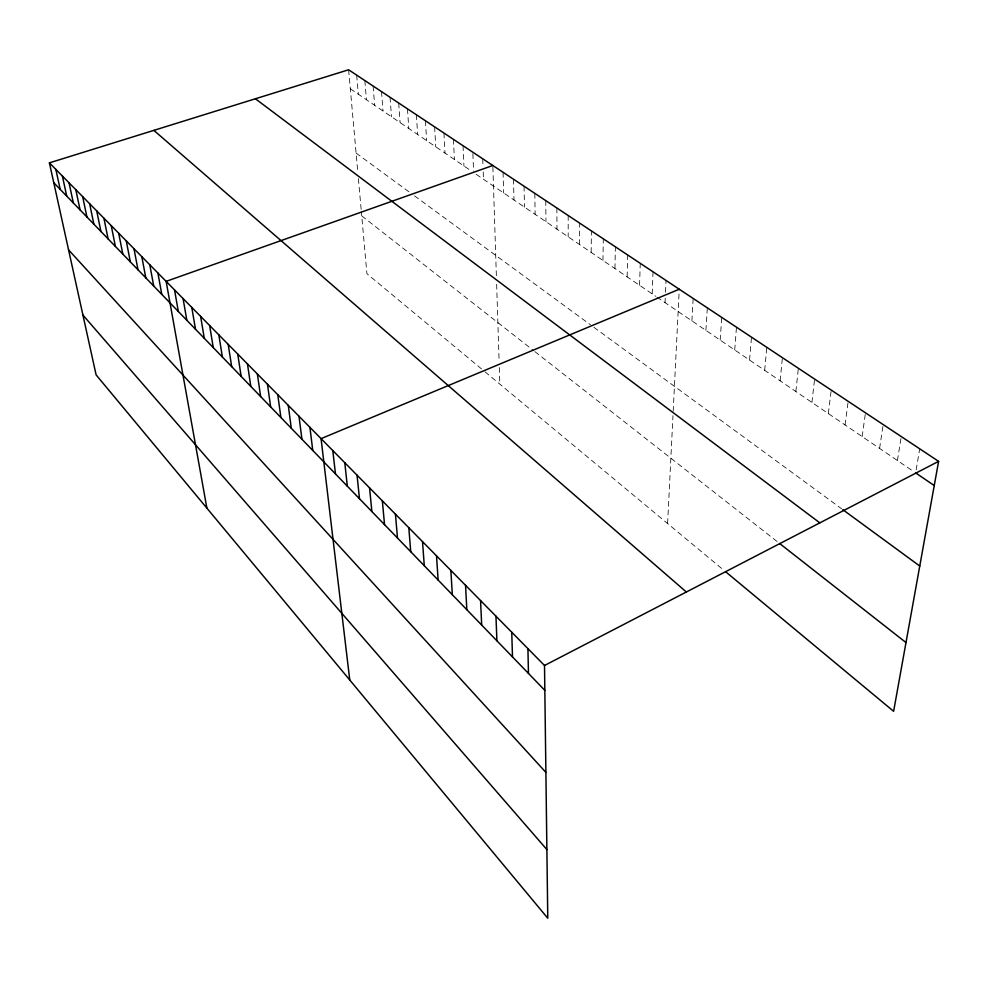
<?xml version="1.0" encoding="UTF-8"?>
<svg xmlns="http://www.w3.org/2000/svg" width="988" height="988" viewBox="0 0 988 988"><rect width="100%" height="100%" fill="white"/><g stroke="black" fill="none" stroke-linecap="round" stroke-linejoin="round"><path stroke-width="0.74" stroke-dasharray="4.94 3.71" d="M579.573 244.555L579.684 223.14M591.17 252.434L591.38 230.896M602.952 260.437L603.285 238.8M614.944 268.588L615.388 246.839M627.145 276.875L627.713 255.015M639.557 285.31L640.261 263.339M652.191 293.893L653.031 271.811M665.06 302.637L665.245 298.203M665.504 292.275L666.023 280.444M667.604 523.529L672.976 415.664M673.186 411.292L679.262 289.225M691.896 320.878L693.156 298.45M705.901 330.387L707.322 307.848M720.178 340.094L721.759 317.432M734.726 349.974L736.468 327.201M749.559 360.052L751.485 337.155M764.687 370.339L766.799 347.319M780.125 380.825L782.41 357.681M795.871 391.52L798.353 368.265M811.926 402.437L814.618 379.059M828.327 413.577L831.229 390.087M845.061 424.939L848.173 401.338M862.141 436.56L865.488 412.823M879.592 448.416L883.186 424.568M897.425 460.519L901.254 436.56M916.148 469.893L919.717 448.811M350.32 88.784L470.004 170.097M476.105 174.246L655.699 296.277M656.872 297.079L914.419 472.079M356.088 153.078L409.575 192.265M414.466 195.846L590.441 324.768M593.862 327.275L841.653 508.808M361.731 215.866L533.779 350.752M534.903 351.629L778.408 542.536M481.564 368.956L366.919 273.701L361.312 211.259M484.972 371.784L723.685 570.125M348.616 69.778L357.878 172.962M358.385 178.606L361.176 209.728M356.668 75.125L358.323 94.218M364.831 80.547L366.437 99.726M373.118 86.042L374.662 105.321M381.516 91.612L383.011 110.989M390.05 97.281L391.483 116.745M398.695 103.024L400.078 122.586M407.476 108.853L408.797 128.514M416.393 114.769L417.64 134.529M425.445 120.771L426.631 140.629M434.634 126.872L435.745 146.817M443.958 133.059L444.995 153.115M453.43 139.345L454.406 159.5M463.051 145.73L463.94 165.984M472.869 153.671L473.585 171.122M482.737 158.796L483.009 166.108M483.218 171.949L483.478 179.26M492.876 166.96L496.396 276.702M496.643 284.248L499.064 359.941M499.311 367.548L499.842 384.147M503.065 172.295L503.645 192.956M513.488 179.198L513.97 199.971M524.06 186.226L524.467 207.109M534.817 193.364L535.126 214.347M545.759 200.626L545.969 221.72M556.874 207.999L556.985 229.204M568.186 215.508L568.186 236.811"/><path stroke-width="1.48" d="M49.4 162.859L544.512 665.48L547.772 918.223L96.108 374.884L49.4 162.859L348.616 69.778L938.6 461.347L893.621 711.311L725.896 571.953M544.512 665.48L938.6 461.347M679.262 289.225L321.063 438.647L349.764 680.028M492.827 165.49L166.132 281.358L206.9 508.178M915.629 472.894L934.24 485.54M842.826 509.672L919.766 566.038M255.423 98.775L819.83 522.862M779.618 543.486L905.996 642.558M153.856 130.367L686.364 592.01M53.784 182.743L544.833 690.34M68.567 249.853L545.895 772.381M82.93 315.073L546.883 849.569M55.847 169.405L60.206 189.387M62.392 176.049L66.727 196.13M69.037 182.805L73.359 202.985M75.792 189.659L80.09 209.938M82.659 196.624L86.919 217.002M89.636 203.713L93.872 224.19M96.725 210.901L100.924 231.488M103.925 218.225L108.1 238.898M111.249 225.659L115.398 246.444M118.696 233.217L122.808 254.101M126.266 240.899L130.342 261.894M133.973 248.717L138.011 269.81M141.803 256.67L145.804 277.863M149.768 264.759L153.733 286.063M157.882 272.984L161.785 294.399M174.518 289.879L178.346 311.504M183.064 298.561L186.843 320.285M191.771 307.392L195.488 329.226M200.626 316.382L204.294 338.328M209.641 325.546L213.247 347.591M218.83 334.87L222.386 357.026M228.191 344.367L231.686 366.634M237.738 354.05L241.146 376.428M247.457 363.917L250.804 386.407M257.362 373.983L260.634 396.571M267.464 384.233L270.663 406.933M277.764 394.694L280.888 417.492M288.261 405.352L291.299 428.273M298.981 416.232L301.933 439.252M309.911 427.322L312.764 450.454M332.795 450.565L335.463 473.907M344.787 462.73L347.331 486.195M357.039 475.166L359.471 498.73M369.549 487.874L371.871 511.549M382.344 500.854L384.542 524.64M395.435 514.143L397.485 538.028M408.81 527.728L410.736 551.724M422.506 541.622L424.284 565.716M436.511 555.849L438.129 580.042M450.849 570.397L452.319 594.702M465.533 585.304L466.83 609.695M480.563 600.568L481.687 625.058M495.964 616.203L496.902 640.792M511.747 632.221L512.488 656.897M527.925 648.647L528.457 673.408"/></g></svg>
